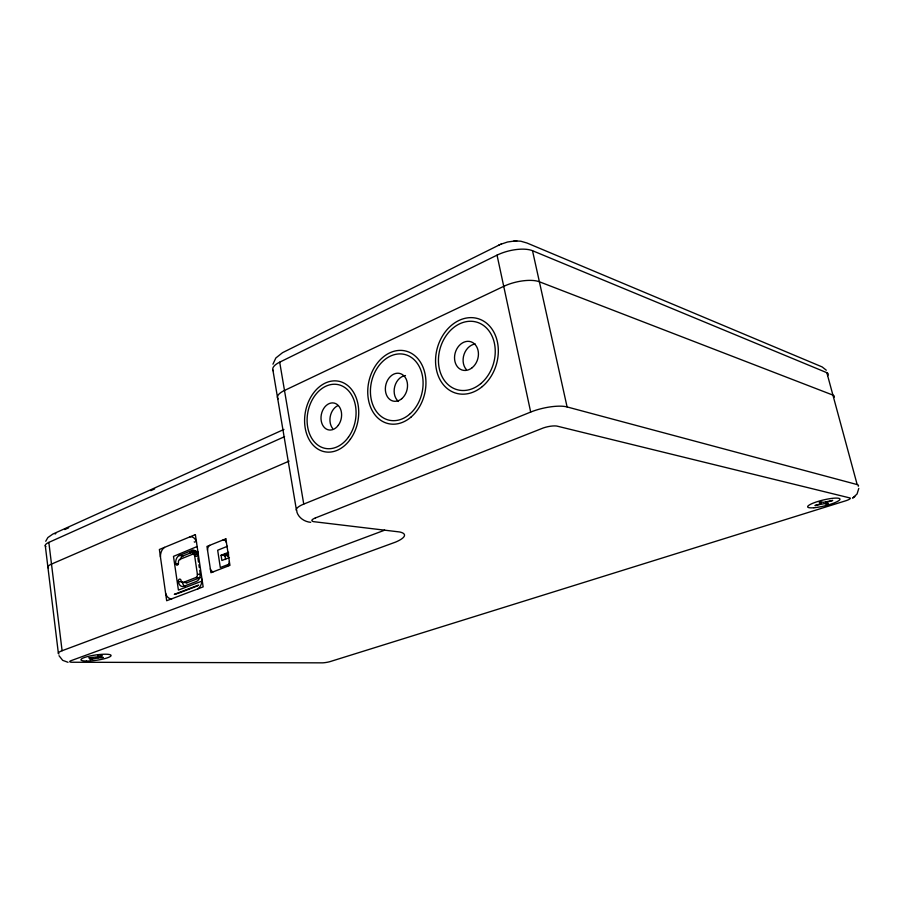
<?xml version="1.0" encoding="UTF-8"?>
<svg xmlns="http://www.w3.org/2000/svg" width="904" height="904" viewBox="0 0 904 904"><rect width="100%" height="100%" fill="white"/><g stroke="black" fill="none" stroke-linecap="round" stroke-linejoin="round"><path stroke-width="1.36" d="M858.8 488.409L857.037 494.025L852.529 498.172M272.952 364.199L275.822 358.007L282.568 352.65L499.313 244.939M45.72 541.27L47.867 537.552L52.805 534.094L283.935 429.434M853.263 497.731L854.868 496.511M55.087 533.981L55.811 533.609M273.426 371.002A22.837 8.102 -9.4 0 1 279.698 362.176L497.042 255.143A25.798 10.159 -13.5 0 1 532.512 250.713L826.844 372.697L857.173 484.578A19.379 3.616 -13.9 0 1 858.246 486.25M500.771 244.272L507.551 242.001L514.613 241.006M498.545 245.289L501.392 243.978M64.794 529.552L68.647 527.812M150.776 490.669L154.629 488.928M45.878 546.592A17.47 4.396 -7 0 1 48.839 542.389L284.568 436.655M289.065 461.13L51.494 564.096A17.538 4.17 -7.2 0 0 48.5 568.119M197.128 546.524L173.489 556.378L178.416 590.075L201.095 581.453M296.964 511.065A23.436 6.045 -9.7 0 1 303.755 504.093L530.682 412.066A26.555 7.616 -12.6 0 1 567.091 406.936L857.173 484.578M179.308 555.531L191.919 550.423L195.84 550.762L183.241 555.847L179.308 555.531A6.656 4.554 -84.9 0 0 175.772 563.712A1.989 1.356 -84.9 0 0 177.387 565.09A1.989 1.356 -84.9 0 0 178.45 562.638A2.667 1.819 -84.9 0 1 179.873 559.361L192.495 554.276L196.417 554.604A2.678 1.853 -84.7 0 1 197.603 554.694M193.309 553.146L194.609 552.626L194.439 551.485L195.479 551.576L195.648 552.717L193.309 553.146L193.14 552.005L195.569 551.022M195.479 551.576L193.14 552.005M197.908 551.779L196.62 552.299L196.789 553.44L197.829 553.53M196.789 553.44L198.078 552.92M227.446 546.265L217.672 550.242L220.305 567.509L229.254 564.119M229.446 557.542L221.875 560.503L221.073 555.259L228.633 552.276M221.073 555.259L224.983 555.587L228.757 554.107M224.972 555.802L226.26 555.305L226.09 554.186M228.407 554.378L227.13 554.886L227.299 556.005L228.294 556.084L228.124 554.977M227.299 556.005L228.588 555.497M199.716 570.356L200.134 573.147A6.723 4.656 -85.3 0 1 196.507 581.419L183.794 586.312A6.678 4.576 -85.5 0 1 178.37 581.622A2 1.367 -85.5 0 1 179.433 579.17A2 1.367 -85.5 0 1 181.06 580.571A2.667 1.831 -85.5 0 0 183.23 582.447L195.931 577.52L199.863 577.78A2.678 1.864 -85.3 0 0 200.315 577.509M183.23 582.447L187.162 582.684L199.863 577.78M198.654 585.024L174.325 594.335L176.574 593.928M177.557 593.555L197.863 585.792M58.952 653.999A17.809 3.232 -8 0 1 62.093 650.733L382.663 530.93A21.436 5.074 -10.2 0 0 384.641 530.139M826.29 504.116L828.279 503.494L826.233 503.019L827.691 502.002L832.697 500.432L823.341 502.364L821.273 501.878L819.273 502.511L821.352 502.986L819.905 504.003L814.956 505.562L824.245 503.641L826.29 504.116L825.634 501.607M98.152 657.897L89.925 659.581L93.067 658.44L88.773 657.841L97.496 656.846L100.683 655.694L102.242 655.705L99.056 656.858L99.417 657.434L103.293 657.457L98.152 657.897L97.835 655.479M515.913 240.961L520.783 241.221L526.964 243.006L822.098 366.9L826.29 370.199M513.913 241.029L516.817 240.927M178.37 581.622L182.303 581.86A6.656 4.576 -85.5 0 0 184.789 586.267M195.931 577.52A2.689 1.864 -85.3 0 0 197.377 574.221L199.999 574.402M175.772 563.712L178.393 563.904M192.495 554.276A2.678 1.853 -84.7 0 1 194.699 556.118L197.309 556.333M194.609 552.626L195.648 552.717M226.26 555.305L225.265 555.214L225.096 554.096M68.037 662.304L62.67 660.338L59.02 655.705M310.682 522.32C304.637 521.789 298.738 517.958 296.862 512.003M194.224 541.835L194.755 542.185M532.512 250.713L567.091 406.936M497.042 255.143L530.682 412.066M279.698 362.176L303.755 504.093M272.895 370.018L296.478 510.353M196.484 542.14L196.484 542.174A9.435 6.497 -84.4 0 0 190.043 536.818M224.983 555.587L225.582 559.508M197.852 557.813L198.473 561.994M198.891 564.785L199.298 567.565M194.699 556.118L197.377 574.221M48.839 542.389L62.093 650.733M45.268 545.507L58.364 653.23M191.919 550.423A6.701 4.622 -84.7 0 1 197.434 555.022M180.065 559.768A6.633 4.554 -84.9 0 1 183.241 555.847M187.162 582.684A2.667 1.831 -85.5 0 1 185.987 582.583M278.116 398.924A22.95 7.707 -9.5 0 1 284.489 390.46L503.731 286.342A25.945 9.662 -13.3 0 1 539.394 281.777L832.923 395.104A19.063 4.644 -15 0 1 834.121 397.274M207.536 550.242A4.791 3.333 -84.5 0 1 209.683 545.349M213.66 571.656A4.802 3.356 -85.1 0 1 210.349 568.876M223.085 539.937A4.814 3.39 -84.3 0 1 226.441 542.66M229.345 561.497A4.836 3.401 -84.9 0 1 227.153 566.435M160.437 556.887A9.311 6.317 -84.7 0 1 164.517 547.372M171.873 598.764A9.379 6.385 -85.8 0 1 165.601 593.227M202.01 579.227A9.503 6.565 -85.5 0 1 197.75 588.911M826.844 372.697A18.984 4.904 -15.2 0 1 827.601 375.77M332.649 428.496A13.594 10.136 -78.7 0 1 337.893 405.625M398.517 401.466A14.114 10.848 -76.4 0 1 394.754 386.426A14.114 10.848 -76.4 0 1 405.478 375.533M466.317 369.533A14.69 11.639 -73.3 0 1 464.114 354.232A14.69 11.639 -73.3 0 1 475.233 343.983M315.327 517.981L314.129 518.5A10.034 2.497 -9.8 0 0 313.598 521.664L399.579 531.959A33.787 7.718 -10.3 0 1 395.5 542.129L70.772 660.767A7.627 1.333 -8.1 0 0 71.868 662.248L322.558 662.847A6.17 0.938 -9.9 0 0 329.926 661.649L846.2 500.635A8.294 1.492 -13.7 0 0 850.099 497.991L556.706 426.033A11.379 3.153 -12.5 0 0 543.361 427.931L315.327 517.981M195.366 534.614L159.386 549.496L166.675 600.731L203.151 586.865L195.366 534.614M191.106 552.333L189.817 552.852L192.156 552.423L191.106 552.333M225.842 538.818L206.971 546.445L210.926 572.718L229.944 565.35L225.842 538.818M197.66 552.389L196.62 552.299L197.66 552.389M86.422 661.061A15.221 2.678 -8.2 0 0 110.887 655.999A15.221 2.678 -8.2 0 0 90.784 655.829A15.221 2.678 -8.2 0 0 86.422 661.061M813.871 507.743A16.611 3.017 -13.6 0 0 839.839 499.652A16.611 3.017 -13.6 0 0 817.815 501.494A16.611 3.017 -13.6 0 0 813.871 507.743M350.345 439.265A35.957 26.657 -78.7 0 0 339.294 381.364A35.957 26.657 -78.7 0 0 305.349 428.858A35.957 26.657 -78.7 0 0 350.345 439.265M482.34 386.539A38.872 30.646 -73.5 0 0 482.928 320.717A38.872 30.646 -73.5 0 0 435.547 360.481A38.872 30.646 -73.5 0 0 482.34 386.539M410.947 417.151A37.335 28.566 -76.5 0 0 411.851 353.577A37.335 28.566 -76.5 0 0 367.736 391.172A37.335 28.566 -76.5 0 0 410.947 417.151M338.345 425.242A13.696 10.147 -78.7 0 0 334.299 403.105A13.696 10.147 -78.7 0 0 321.259 421.049A13.696 10.147 -78.7 0 0 338.345 425.242M348.458 437.129A32.533 24.114 -78.7 0 0 338.525 384.708A32.533 24.114 -78.7 0 0 307.778 427.626A32.533 24.114 -78.7 0 0 348.458 437.129M401.715 398.721A14.215 10.882 -76.5 0 0 402.246 374.482A14.215 10.882 -76.5 0 0 385.353 388.618A14.215 10.882 -76.5 0 0 401.715 398.721M409.489 414.337A33.776 25.843 -76.5 0 0 410.371 356.809A33.776 25.843 -76.5 0 0 370.425 390.743A33.776 25.843 -76.5 0 0 409.489 414.337M472.25 367.645A14.803 11.673 -73.5 0 0 472.668 342.548A14.803 11.673 -73.5 0 0 454.531 357.487A14.803 11.673 -73.5 0 0 472.25 367.645M480.736 383.646A35.166 27.73 -73.5 0 0 481.346 324.084A35.166 27.73 -73.5 0 0 438.44 359.984A35.166 27.73 -73.5 0 0 480.736 383.646"/></g></svg>
